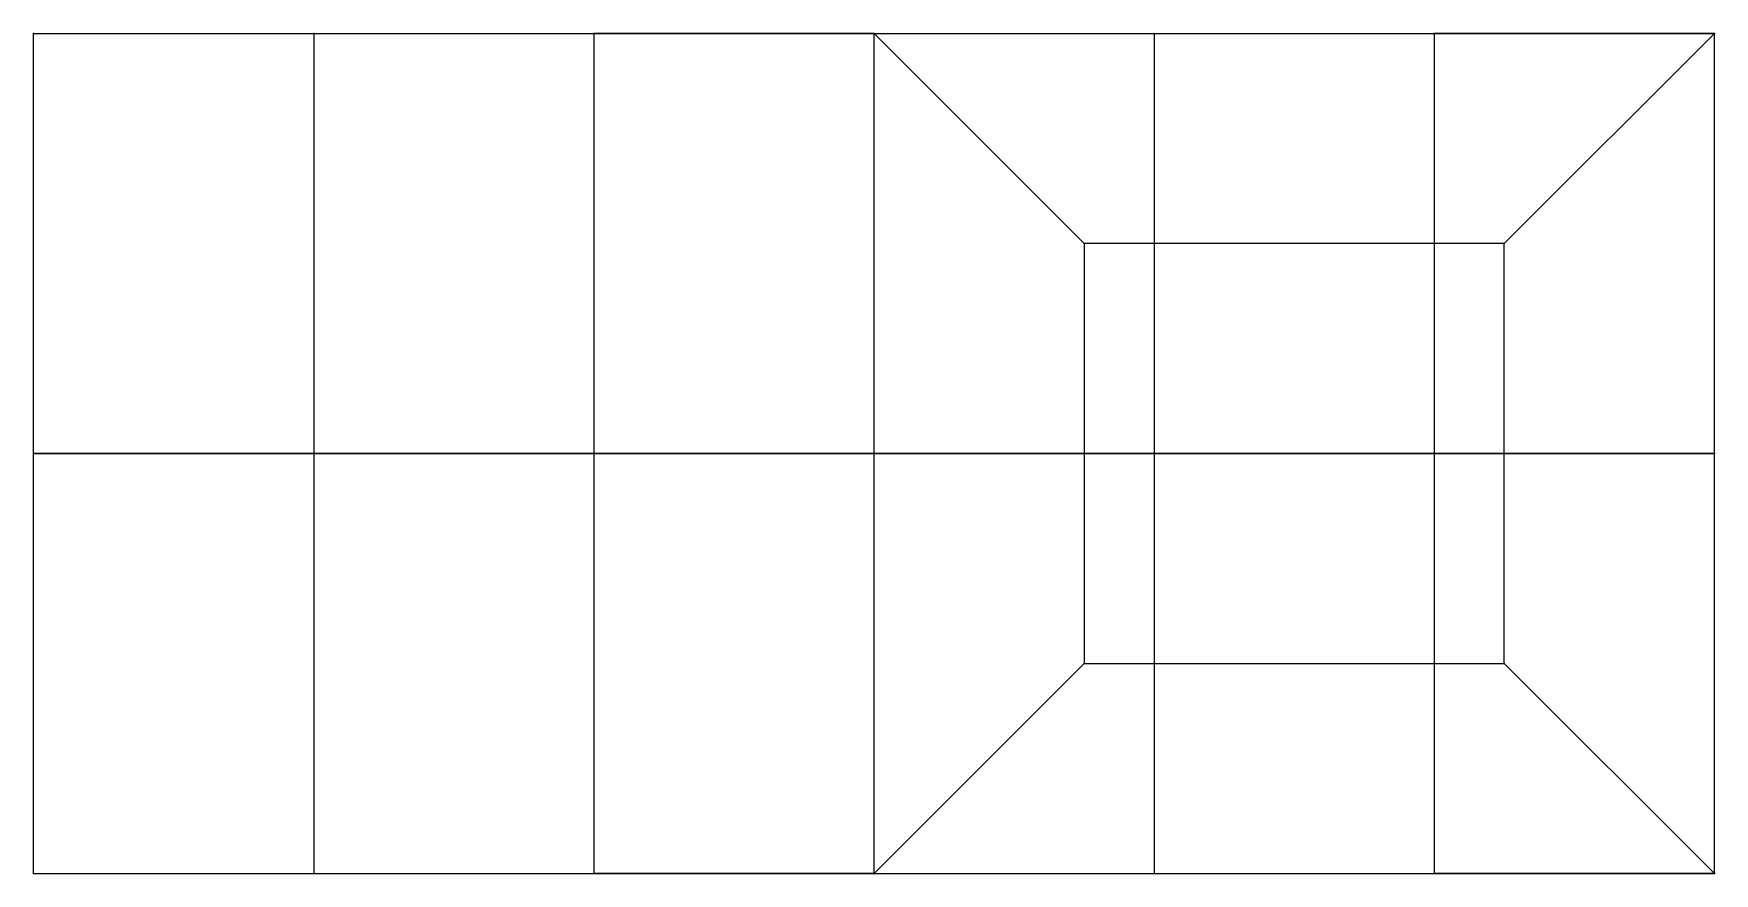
# Model space of a CAD drawing. Extents: x -800 to 800, y -400 to 400.
import ezdxf

# ---------------------------------------------------------------- set-up
doc = ezdxf.new("R2010")
doc.units = 0
doc.header["$MEASUREMENT"] = 0
for name, color, linetype in [('00150015006001', 90, 'CONTINUOUS'), ('00300030006001', 140, 'CONTINUOUS'), ('JOINTS', 2, 'CONTINUOUS')]:
    doc.layers.add(name, color=color, linetype=linetype)

msp = doc.modelspace()

# ---------------------------------------------------------------- linework, layer by layer
at = {"layer": '00150015006001'}
for p, q in [((-800, 400, 300), (-533.3333, 400, 300)), ((-800, 400, 600), (-533.3333, 400, 600)), ((-800, 400, 900), (-533.3333, 400, 900)), ((-800, 0, 300), (-800, 400, 300)), ((-800, 0, 600), (-800, 400, 600)), ((-800, 0, 900), (-800, 400, 900)), ((-533.3333, 400, 300), (-266.6667, 400, 300)), ((-533.3333, 400, 600), (-266.6667, 400, 600)), ((-533.3333, 400, 900), (-266.6667, 400, 900)), ((-533.3333, 400, 300), (-533.3333, 0, 300)), ((-533.3333, 400, 600), (-533.3333, 0, 600)), ((-533.3333, 400, 900), (-533.3333, 0, 900)), ((-266.6667, 400, 300), (0, 400, 300)), ((-266.6667, 400, 600), (0, 400, 600)), ((-266.6667, 400, 900), (0, 400, 900)), ((-266.6667, 400, 300), (-266.6667, 0, 300)), ((-266.6667, 400, 600), (-266.6667, 0, 600)), ((-266.6667, 400, 900), (-266.6667, 0, 900)), ((0, 400, 300), (266.6667, 400, 300)), ((0, 400, 600), (266.6667, 400, 600)), ((0, 400, 900), (266.6667, 400, 900)), ((0, 0, 300), (0, 400, 300)), ((0, 0, 600), (0, 400, 600)), ((0, 0, 900), (0, 400, 900)), ((266.6667, 400, 300), (533.3333, 400, 300)), ((266.6667, 400, 600), (533.3333, 400, 600)), ((266.6667, 400, 900), (533.3333, 400, 900)), ((266.6667, 400, 300), (266.6667, 0, 300)), ((266.6667, 400, 600), (266.6667, 0, 600)), ((266.6667, 400, 900), (266.6667, 0, 900)), ((533.3333, 400, 300), (800, 400, 300)), ((533.3333, 400, 600), (800, 400, 600)), ((533.3333, 400, 900), (800, 400, 900)), ((533.3333, 400, 300), (533.3333, 0, 300)), ((533.3333, 400, 600), (533.3333, 0, 600)), ((533.3333, 400, 900), (533.3333, 0, 900)), ((800, 0, 300), (800, 400, 300)), ((800, 0, 600), (800, 400, 600)), ((800, 0, 900), (800, 400, 900)), ((600, 200, 1180), (200, 200, 1180)), ((200, 200, 1180), (200, -200, 1180)), ((600, -200, 1180), (600, 200, 1180)), ((-800, -400, 300), (-800, 0, 300)), ((-800, -400, 600), (-800, 0, 600)), ((-800, -400, 900), (-800, 0, 900)), ((-533.3333, 0, 300), (-800, 0, 300)), ((-800, 0, 600), (-533.3333, 0, 600)), ((-533.3333, 0, 900), (-800, 0, 900)), ((-533.3333, 0, 300), (-533.3333, -400, 300)), ((-533.3333, 0, 600), (-533.3333, -400, 600)), ((-533.3333, 0, 900), (-533.3333, -400, 900)), ((-266.6667, 0, 300), (-533.3333, 0, 300)), ((-533.3333, 0, 600), (-266.6667, 0, 600)), ((-266.6667, 0, 900), (-533.3333, 0, 900)), ((-266.6667, 0, 300), (-266.6667, -400, 300)), ((-266.6667, 0, 600), (-266.6667, -400, 600)), ((-266.6667, 0, 900), (-266.6667, -400, 900)), ((0, 0, 300), (-266.6667, 0, 300)), ((-266.6667, 0, 600), (0, 0, 600)), ((0, 0, 900), (-266.6667, 0, 900)), ((0, -400, 300), (0, 0, 300)), ((0, -400, 600), (0, 0, 600)), ((0, -400, 900), (0, 0, 900)), ((266.6667, 0, 300), (0, 0, 300)), ((0, 0, 600), (266.6667, 0, 600)), ((266.6667, 0, 900), (0, 0, 900)), ((266.6667, 0, 300), (266.6667, -400, 300)), ((266.6667, 0, 600), (266.6667, -400, 600)), ((266.6667, 0, 900), (266.6667, -400, 900)), ((533.3333, 0, 300), (266.6667, 0, 300)), ((266.6667, 0, 600), (533.3333, 0, 600)), ((533.3333, 0, 900), (266.6667, 0, 900)), ((533.3333, 0, 300), (533.3333, -400, 300)), ((533.3333, 0, 600), (533.3333, -400, 600)), ((533.3333, 0, 900), (533.3333, -400, 900)), ((800, 0, 300), (533.3333, 0, 300)), ((533.3333, 0, 600), (800, 0, 600)), ((800, 0, 900), (533.3333, 0, 900)), ((800, -400, 300), (800, 0, 300)), ((800, -400, 600), (800, 0, 600)), ((800, -400, 900), (800, 0, 900)), ((200, -200, 1180), (600, -200, 1180)), ((-800, -400, 300), (-533.3333, -400, 300)), ((-800, -400, 600), (-533.3333, -400, 600)), ((-800, -400, 900), (-533.3333, -400, 900)), ((-533.3333, -400, 300), (-266.6667, -400, 300)), ((-533.3333, -400, 600), (-266.6667, -400, 600)), ((-533.3333, -400, 900), (-266.6667, -400, 900)), ((-266.6667, -400, 300), (0, -400, 300)), ((-266.6667, -400, 600), (0, -400, 600)), ((-266.6667, -400, 900), (0, -400, 900)), ((0, -400, 300), (266.6667, -400, 300)), ((0, -400, 600), (266.6667, -400, 600)), ((0, -400, 900), (266.6667, -400, 900)), ((266.6667, -400, 300), (533.3333, -400, 300)), ((266.6667, -400, 600), (533.3333, -400, 600)), ((266.6667, -400, 900), (533.3333, -400, 900)), ((533.3333, -400, 300), (800, -400, 300)), ((533.3333, -400, 600), (800, -400, 600)), ((533.3333, -400, 900), (800, -400, 900))]:
    msp.add_line(p, q, dxfattribs=at)
for p in [(-800, 400, 300), (-800, 400, 600), (-800, 400, 900), (-533.3333, 400, 300), (-533.3333, 400, 600), (-533.3333, 400, 900), (-266.6667, 400, 300), (-266.6667, 400, 600), (-266.6667, 400, 900), (0, 400, 300), (0, 400, 600), (0, 400, 900), (266.6667, 400, 300), (266.6667, 400, 600), (266.6667, 400, 900), (533.3333, 400, 300), (533.3333, 400, 600), (533.3333, 400, 900), (800, 400, 300), (800, 400, 600), (800, 400, 900), (200, 200, 1180), (600, 200, 1180), (-800, 0, 300), (-800, 0, 600), (-800, 0, 900), (-533.3333, 0, 300), (-533.3333, 0, 600), (-533.3333, 0, 900), (-266.6667, 0, 300), (-266.6667, 0, 600), (-266.6667, 0, 900), (0, 0, 300), (0, 0, 600), (0, 0, 900), (266.6667, 0, 300), (266.6667, 0, 600), (266.6667, 0, 900), (533.3333, 0, 300), (533.3333, 0, 600), (533.3333, 0, 900), (800, 0, 300), (800, 0, 600), (800, 0, 900), (200, -200, 1180), (600, -200, 1180), (-800, -400, 300), (-800, -400, 600), (-800, -400, 900), (-533.3333, -400, 300), (-533.3333, -400, 600), (-533.3333, -400, 900), (-266.6667, -400, 300), (-266.6667, -400, 600), (-266.6667, -400, 900), (0, -400, 300), (0, -400, 600), (0, -400, 900), (266.6667, -400, 300), (266.6667, -400, 600), (266.6667, -400, 900), (533.3333, -400, 300), (533.3333, -400, 600), (533.3333, -400, 900), (800, -400, 300), (800, -400, 600), (800, -400, 900)]:
    msp.add_point(p, dxfattribs=at)
at = {"layer": '00300030006001'}
for p, q in [((-800, 400), (-800, 400, 300)), ((-800, 400, 300), (-800, 400, 600)), ((-800, 400, 600), (-800, 400, 900)), ((-800, 400), (-533.3333, 400, 300)), ((-800, 400, 300), (-533.3333, 400, 600)), ((-800, 400, 600), (-533.3333, 400, 900)), ((0, 400), (-266.6667, 400, 300)), ((0, 400, 300), (-266.6667, 400, 600)), ((0, 400, 600), (-266.6667, 400, 900)), ((0, 400), (0, 400, 300)), ((0, 400, 300), (0, 400, 600)), ((0, 400, 600), (0, 400, 900)), ((0, 400, 900), (200, 200, 1180)), ((0, 400), (266.6667, 400, 300)), ((0, 400, 300), (266.6667, 400, 600)), ((0, 400, 600), (266.6667, 400, 900)), ((800, 400), (533.3333, 400, 300)), ((800, 400, 300), (533.3333, 400, 600)), ((800, 400, 600), (533.3333, 400, 900)), ((800, 400, 900), (600, 200, 1180)), ((800, 400), (800, 400, 300)), ((800, 400, 300), (800, 400, 600)), ((800, 400, 600), (800, 400, 900)), ((0, -400, 900), (200, -200, 1180)), ((800, -400, 900), (600, -200, 1180)), ((-800, -400), (-800, -400, 300)), ((-800, -400, 300), (-800, -400, 600)), ((-800, -400, 600), (-800, -400, 900)), ((-800, -400), (-533.3333, -400, 300)), ((-800, -400, 300), (-533.3333, -400, 600)), ((-800, -400, 600), (-533.3333, -400, 900)), ((0, -400), (-266.6667, -400, 300)), ((0, -400, 300), (-266.6667, -400, 600)), ((0, -400, 600), (-266.6667, -400, 900)), ((0, -400), (0, -400, 300)), ((0, -400, 300), (0, -400, 600)), ((0, -400, 600), (0, -400, 900)), ((0, -400), (266.6667, -400, 300)), ((0, -400, 300), (266.6667, -400, 600)), ((0, -400, 600), (266.6667, -400, 900)), ((800, -400), (533.3333, -400, 300)), ((800, -400, 300), (533.3333, -400, 600)), ((800, -400, 600), (533.3333, -400, 900)), ((800, -400), (800, -400, 300)), ((800, -400, 300), (800, -400, 600)), ((800, -400, 600), (800, -400, 900))]:
    msp.add_line(p, q, dxfattribs=at)
at = {"layer": 'JOINTS'}
for p in [(-800, 400), (0, 400), (800, 400), (-800, -400), (0, -400), (800, -400)]:
    msp.add_point(p, dxfattribs=at)

doc.saveas('drawing.dxf')
